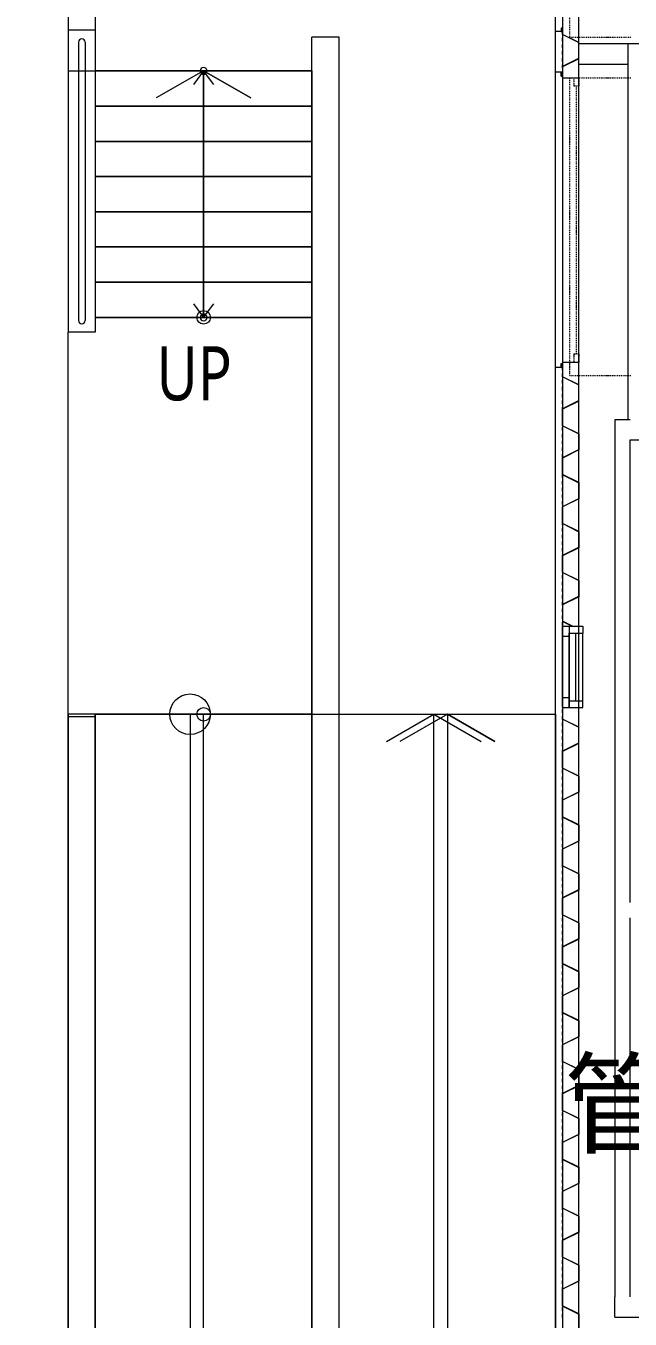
# Model space of a CAD drawing. Extents: x -76427 to 292734, y -42117 to 131250.
# Drawn here: x -4463 to 0, y 60434 to 69982 of the extents above; entities that cross this region are included whole.
import ezdxf
from ezdxf.enums import TextEntityAlignment as Align

# ---------------------------------------------------------------- set-up
doc = ezdxf.new("R2010")
doc.units = 0
doc.header["$LTSCALE"] = 10
for name, pattern in [('H12PL1$0$HIDDEN', [0.4, 0.3, -0.1]), ('H12PL1$0$JJP_虛線(退縮線、投影線、地下室範圍、非屬本工程、圖面分區)', [0.45, 0.3, -0.15]), ('H12PL1$0$點劃線', [1.340556, 0.635, -0.352778, 0, -0.352778]), ('XFM7P10ICA$0$H12PL1$0$HIDDEN', [0.4, 0.3, -0.1]), ('XFM7P10ICA$0$H12PL1$0$JJP_虛線(退縮線、投影線、地下室範圍、非屬本工程、圖面分區)', [0.45, 0.3, -0.15]), ('XFM7P10ICA$0$H12PL1$0$點劃線', [1.340556, 0.635, -0.352778, 0, -0.352778])]:
    doc.linetypes.add(name, pattern=pattern)
for name, color, linetype in [('H12PL1$0$A-STRS', 252, 'Continuous'), ('H12PL1$0$A-TEXT', 252, 'Continuous'), ('H12PL1$0$A-WALL-EX', 252, 'Continuous'), ('H12PL1$0$A-WALL-IN', 252, 'Continuous'), ('H12PL1$0$A-ZONE', 252, 'Continuous'), ('H12PL1$0$Door', 252, 'Continuous'), ('H12PL1$0$L10_14_HYOKI', 252, 'Continuous'), ('H12PL1$0$L10_14_RC Wall', 252, 'Continuous'), ('H12PL1$0$L10_14_SIAGE2', 252, 'Continuous'), ('H12PL1$0$L10_14_SUGATA3', 252, 'Continuous'), ('H12PL1$0$L10_14_SUGATA4', 252, 'Continuous'), ('H12PL1$0$L10_14_TATEGU1', 252, 'Continuous'), ('H12PL1$0$L10_14_TATEGU2', 252, 'Continuous'), ('H12PL1$0$S-SLAB-SHOW', 252, 'Continuous'), ('H12PL1$0$Window', 252, 'Continuous'), ('XFM7P10ICA$0$H12PL1$0$A-STRS', 252, 'Continuous'), ('XFM7P10ICA$0$H12PL1$0$A-WALL-EX', 252, 'Continuous'), ('XFM7P10ICA$0$H12PL1$0$A-WALL-IN', 252, 'Continuous'), ('XFM7P10ICA$0$H12PL1$0$Door', 252, 'Continuous'), ('XFM7P10ICA$0$H12PL1$0$Hattch', 252, 'Continuous'), ('XFM7P10ICA$0$H12PL1$0$L-ROAD', 252, 'Continuous'), ('XFM7P10ICA$0$H12PL1$0$Window', 252, 'Continuous')]:
    doc.layers.add(name, color=color, linetype=linetype)
doc.styles.add('H12PL1$0$Standard', font='', dxfattribs={"width": 0.8})
doc.styles.get('H12PL1$0$Standard').set_extended_font_data('Microsoft JhengHei')

# ---------------------------------------------------------------- blocks, each defined once
blk = doc.blocks.new('XFM7P10ICA$0$H12PL1')
at = {"layer": 'XFM7P10ICA$0$H12PL1$0$A-STRS', "lineweight": 0}
for p, q in [((-2350, 69650), (-3950, 69650)), ((-3950, 69650), (-3950, 67830)), ((-2350, 69650), (-3950, 69650)), ((-3950, 69650), (-3950, 69390)), ((-3150, 69390), (-3150, 69650)), ((-2350, 67830), (-2350, 69650)), ((-2350, 69390), (-2350, 69650)), ((-2350, 69390), (-3950, 69390)), ((-3950, 69390), (-3950, 69130)), ((-3950, 69390), (-2350, 69390)), ((-3150, 68090), (-3150, 69390)), ((-2350, 69130), (-2350, 69390)), ((-2350, 69130), (-3950, 69130)), ((-3950, 69130), (-3950, 68870)), ((-3950, 69130), (-2350, 69130)), ((-2350, 68870), (-2350, 69130)), ((-2350, 68870), (-3950, 68870)), ((-3950, 68870), (-3950, 68610)), ((-3950, 68870), (-2350, 68870)), ((-2350, 68610), (-2350, 68870)), ((-2350, 68610), (-3950, 68610)), ((-3950, 68610), (-3950, 68350)), ((-3950, 68610), (-2350, 68610)), ((-2350, 68350), (-2350, 68610)), ((-2350, 68350), (-3950, 68350)), ((-3950, 68350), (-3950, 68090)), ((-3950, 68350), (-2350, 68350)), ((-2350, 68090), (-2350, 68350)), ((-2350, 68090), (-3950, 68090)), ((-3950, 68090), (-3950, 67830)), ((-3950, 68090), (-2350, 68090)), ((-3150, 67830), (-3150, 68090)), ((-2350, 67830), (-2350, 68090)), ((-3225, 67930), (-3150, 67830)), ((-3150, 67830), (-3075, 67930)), ((-3950, 67830), (-2350, 67830)), ((-3950, 67830), (-2350, 67830))]:
    blk.add_line(p, q, dxfattribs=at)
at = {"layer": 'XFM7P10ICA$0$H12PL1$0$A-STRS', "lineweight": 0, "flags": 128}
blk.add_lwpolyline([(-3175, 69650, 1), (-3125, 69650, 1)], format="xyb", close=True, dxfattribs=at)
at = {"layer": 'XFM7P10ICA$0$H12PL1$0$A-WALL-EX', "linetype": 'XFM7P10ICA$0$H12PL1$0$JJP_虛線(退縮線、投影線、地下室範圍、非屬本工程、圖面分區)', "lineweight": 0}
blk.add_line((-500, 82879.97), (-500, -2529.97), dxfattribs=at)
at = {"layer": 'XFM7P10ICA$0$H12PL1$0$A-WALL-EX', "lineweight": 0}
for p, q in [((-500, 69600), (-380, 69600)), ((-500, 67500), (-380, 67500)), ((-500, 65550), (-380, 65550)), ((-500, 65550), (-500, 64950)), ((-380, 64950), (-380, 65550)), ((-500, 64950), (-380, 64950))]:
    blk.add_line(p, q, dxfattribs=at)
at = {"layer": 'XFM7P10ICA$0$H12PL1$0$A-WALL-EX', "linetype": 'XFM7P10ICA$0$H12PL1$0$JJP_虛線(退縮線、投影線、地下室範圍、非屬本工程、圖面分區)', "lineweight": 0, "flags": 128}
for points in [[(-500.03, 83000), (-500.03, -2650)], [(-380, -2529.97), (-380, 82879.97)]]:
    blk.add_lwpolyline(points, dxfattribs=at)
at = {"layer": 'XFM7P10ICA$0$H12PL1$0$A-WALL-EX', "lineweight": 0, "flags": 128}
for points in [[(-500, 70000), (-500, 69600)], [(-380, 69600), (-380, 70000)], [(-500, 67500), (-500, 65550)], [(-380, 65550), (-380, 67500)], [(-500, 64950), (-500, 55850)], [(-380, 55850), (-380, 64950)]]:
    blk.add_lwpolyline(points, dxfattribs=at)
at = {"layer": 'XFM7P10ICA$0$H12PL1$0$A-WALL-IN', "lineweight": 0, "flags": 128}
for points in [[(-18, 69850), (-18, 69700)], [(3444, 69850), (-18, 69850)], [(-18, 69700), (-18, 67075)], [(0, 67075), (-112.5, 67075)], [(-112.5, 67075), (-112.5, 60600)], [(0, 66925), (794, 66925)], [(0, 63510), (0, 66925)], [(0, 60600), (0, 63397.5)], [(-112.5, 60450), (-112.5, 60600)], [(-112.5, 60450), (9385, 60450)]]:
    blk.add_lwpolyline(points, dxfattribs=at)
at = {"layer": 'XFM7P10ICA$0$H12PL1$0$Door', "linetype": 'XFM7P10ICA$0$H12PL1$0$點劃線', "lineweight": 0}
for p, q in [((-446, 69900), (-446, 74000)), ((-446, 69900), (4, 69900)), ((-446, 69600), (4, 69600)), ((-446, 67400), (-446, 69600)), ((-416, 69600), (-416, 69540)), ((-416, 69540), (-380, 69540)), ((-398, 69540), (-398, 67560)), ((-380, 69600), (-380, 69540)), ((-416, 67560), (-416, 67500)), ((-416, 67560), (-380, 67560)), ((-380, 67560), (-380, 67500)), ((-416, 67500), (-380, 67500)), ((-446, 67400), (4, 67400))]:
    blk.add_line(p, q, dxfattribs=at)
at = {"layer": 'XFM7P10ICA$0$H12PL1$0$Hattch', "lineweight": 0}
for p, q in [((-498.32, 70000), (-498.32, 69918.71)), ((-381.68, 69858.51), (-500, 69917.67)), ((-380, 69859.55), (-498.32, 69918.71)), ((-381.68, 69858.51), (-381.68, 69740.59)), ((-381.68, 69740.59), (-500, 69681.43)), ((-380, 69739.55), (-498.32, 69680.39)), ((-498.32, 69679.35), (-498.32, 69600)), ((-498.32, 67500), (-498.32, 67391.44)), ((-381.68, 67331.24), (-500, 67390.4)), ((-380, 67332.28), (-498.32, 67391.44)), ((-381.68, 67331.24), (-381.68, 67213.32)), ((-381.68, 67213.32), (-500, 67154.16)), ((-500, 67029.37), (-500, 67153.12)), ((-380, 67212.28), (-498.32, 67153.12)), ((-498.32, 67152.08), (-498.32, 67030.4)), ((-381.68, 66970.21), (-500, 67029.37)), ((-380, 66971.24), (-498.32, 67030.4)), ((-381.68, 66970.21), (-381.68, 66852.28)), ((-380, 66971.24), (-380, 66851.24)), ((-381.68, 66852.28), (-500, 66793.12)), ((-380, 66851.24), (-498.32, 66792.08)), ((-500, 66668.33), (-500, 66792.08)), ((-498.32, 66791.05), (-498.32, 66669.37)), ((-381.68, 66609.17), (-500, 66668.33)), ((-380, 66610.21), (-498.32, 66669.37)), ((-381.68, 66609.17), (-381.68, 66491.24)), ((-380, 66610.21), (-380, 66490.21)), ((-381.68, 66491.24), (-500, 66432.08)), ((-380, 66490.21), (-498.32, 66431.05)), ((-500, 66307.29), (-500, 66431.05)), ((-498.32, 66430.01), (-498.32, 66308.33)), ((-381.68, 66248.13), (-500, 66307.29)), ((-380, 66249.17), (-498.32, 66308.33)), ((-381.68, 66248.13), (-381.68, 66130.21)), ((-380, 66249.17), (-380, 66129.17)), ((-381.68, 66130.21), (-500, 66071.05)), ((-380, 66129.17), (-498.32, 66070.01)), ((-500, 65946.25), (-500, 66070.01)), ((-498.32, 66068.97), (-498.32, 65947.29)), ((-381.68, 65887.09), (-500, 65946.25)), ((-380, 65888.13), (-498.32, 65947.29)), ((-381.68, 65887.09), (-381.68, 65769.17)), ((-380, 65888.13), (-380, 65768.13)), ((-381.68, 65769.17), (-500, 65710.01)), ((-380, 65768.13), (-498.32, 65708.97)), ((-498.32, 65707.93), (-498.32, 65586.25)), ((-429.57, 65550), (-500, 65585.21)), ((-425.82, 65550), (-498.32, 65586.25)), ((-498.32, 64950), (-498.32, 64864.18)), ((-381.68, 64803.98), (-500, 64863.14)), ((-380, 64805.02), (-498.32, 64864.18)), ((-381.68, 64803.98), (-381.68, 64686.05)), ((-381.68, 64686.05), (-500, 64626.89)), ((-380, 64685.02), (-498.32, 64625.86)), ((-500, 64502.1), (-500, 64625.86)), ((-498.32, 64624.82), (-498.32, 64503.14)), ((-381.68, 64442.94), (-500, 64502.1)), ((-380, 64443.98), (-498.32, 64503.14)), ((-381.68, 64442.94), (-381.68, 64325.02)), ((-380, 64443.98), (-380, 64323.98)), ((-381.68, 64325.02), (-500, 64265.86)), ((-500, 64141.06), (-500, 64264.82)), ((-380, 64323.98), (-498.32, 64264.82)), ((-498.32, 64263.78), (-498.32, 64142.1)), ((-381.68, 64081.9), (-500, 64141.06)), ((-380, 64082.94), (-498.32, 64142.1)), ((-381.68, 64081.9), (-381.68, 63963.98)), ((-380, 64082.94), (-380, 63962.94)), ((-381.68, 63963.98), (-500, 63904.82)), ((-500, 63780.02), (-500, 63903.78)), ((-380, 63962.94), (-498.32, 63903.78)), ((-498.32, 63902.74), (-498.32, 63781.06)), ((-381.68, 63720.86), (-500, 63780.02)), ((-380, 63721.9), (-498.32, 63781.06)), ((-381.68, 63720.86), (-381.68, 63602.94)), ((-380, 63721.9), (-380, 63601.9)), ((-381.68, 63602.94), (-500, 63543.78)), ((-380, 63601.9), (-498.32, 63542.74)), ((-500, 63418.98), (-500, 63542.74)), ((-498.32, 63541.7), (-498.32, 63420.02)), ((-381.68, 63359.82), (-500, 63418.98)), ((-380, 63360.86), (-498.32, 63420.02)), ((-381.68, 63359.82), (-381.68, 63241.9)), ((-380, 63360.86), (-380, 63240.86)), ((-381.68, 63241.9), (-500, 63182.74)), ((-380, 63240.86), (-498.32, 63181.7)), ((-500, 63057.95), (-500, 63181.7)), ((-498.32, 63180.66), (-498.32, 63058.98)), ((-381.68, 62998.79), (-500, 63057.95)), ((-380, 62999.82), (-498.32, 63058.98)), ((-381.68, 62998.79), (-381.68, 62880.86)), ((-380, 62999.82), (-380, 62879.82)), ((-381.68, 62880.86), (-500, 62821.7)), ((-380, 62879.82), (-498.32, 62820.66)), ((-500, 62696.91), (-500, 62820.66)), ((-498.32, 62819.63), (-498.32, 62697.95)), ((-381.68, 62637.75), (-500, 62696.91)), ((-380, 62638.79), (-498.32, 62697.95)), ((-381.68, 62637.75), (-381.68, 62519.82)), ((-380, 62638.79), (-380, 62518.79)), ((-381.68, 62519.82), (-500, 62460.66)), ((-500, 62335.87), (-500, 62459.63)), ((-380, 62518.79), (-498.32, 62459.63)), ((-498.32, 62458.59), (-498.32, 62336.91)), ((-381.68, 62276.71), (-500, 62335.87)), ((-380, 62277.75), (-498.32, 62336.91)), ((-381.68, 62276.71), (-381.68, 62158.79)), ((-380, 62277.75), (-380, 62157.75)), ((-381.68, 62158.79), (-500, 62099.63)), ((-500, 61974.83), (-500, 62098.59)), ((-380, 62157.75), (-498.32, 62098.59)), ((-498.32, 62097.55), (-498.32, 61975.87)), ((-381.68, 61915.67), (-500, 61974.83)), ((-380, 61916.71), (-498.32, 61975.87)), ((-381.68, 61915.67), (-381.68, 61797.75)), ((-380, 61916.71), (-380, 61796.71)), ((-381.68, 61797.75), (-500, 61738.59)), ((-380, 61796.71), (-498.32, 61737.55)), ((-500, 61613.79), (-500, 61737.55)), ((-498.32, 61736.51), (-498.32, 61614.83)), ((-381.68, 61554.63), (-500, 61613.79)), ((-380, 61555.67), (-498.32, 61614.83)), ((-381.68, 61554.63), (-381.68, 61436.71)), ((-380, 61555.67), (-380, 61435.67)), ((-381.68, 61436.71), (-500, 61377.55)), ((-380, 61435.67), (-498.32, 61376.51)), ((-500, 61252.75), (-500, 61376.51)), ((-498.32, 61375.47), (-498.32, 61253.79)), ((-381.68, 61193.59), (-500, 61252.75)), ((-380, 61194.63), (-498.32, 61253.79)), ((-381.68, 61193.59), (-381.68, 61075.67)), ((-380, 61194.63), (-380, 61074.63)), ((-381.68, 61075.67), (-500, 61016.51)), ((-500, 60891.72), (-500, 61015.47)), ((-380, 61074.63), (-498.32, 61015.47)), ((-498.32, 61014.43), (-498.32, 60892.75)), ((-381.68, 60832.56), (-500, 60891.72)), ((-380, 60833.59), (-498.32, 60892.75)), ((-381.68, 60832.56), (-381.68, 60714.63)), ((-380, 60833.59), (-380, 60713.59)), ((-381.68, 60714.63), (-500, 60655.47)), ((-500, 60530.68), (-500, 60654.43)), ((-380, 60713.59), (-498.32, 60654.43)), ((-498.32, 60653.4), (-498.32, 60531.72)), ((-381.68, 60471.52), (-500, 60530.68)), ((-380, 60472.56), (-498.32, 60531.72)), ((-381.68, 60471.52), (-381.68, 60353.59)), ((-380, 60472.56), (-380, 60352.56))]:
    blk.add_line(p, q, dxfattribs=at)
at = {"layer": 'XFM7P10ICA$0$H12PL1$0$L-ROAD', "lineweight": 0, "flags": 128}
blk.add_lwpolyline([(250600, 106000), (18950, 106000, -0.4142136), (17450, 107500), (2450, 107500.37), (-15800, 107500.37), (-15800, 340), (-550, 340), (-550, 83050), (17450, 83050), (17450, 91750), (18050, 91750), (18050, 90550), (68100, 90550), (68100, 93810), (77100, 93810), (77100, 90550), (77400, 90550), (77400, 99500), (127200, 99500), (127200, 90500), (151200, 90500)], format="xyb", dxfattribs=at)
at = {"layer": 'XFM7P10ICA$0$H12PL1$0$Window', "lineweight": 0}
for p, q in [((-450, 65550), (-350, 65550)), ((-450, 65550), (-450, 65500)), ((-450, 65000), (-450, 65500)), ((-450, 65500), (-350, 65500)), ((-350, 65550), (-350, 65500)), ((-350, 65000), (-350, 65500)), ((-450, 65000), (-350, 65000)), ((-450, 64950), (-450, 65000)), ((-450, 64950), (-350, 64950)), ((-350, 64950), (-350, 65000))]:
    blk.add_line(p, q, dxfattribs=at)
at = {"layer": 'XFM7P10ICA$0$H12PL1$0$Window', "linetype": 'XFM7P10ICA$0$H12PL1$0$HIDDEN', "lineweight": 0}
blk.add_line((-400, 65000), (-400, 65500), dxfattribs=at)
blk = doc.blocks.new('XFM7P10ICA')
blk.add_blockref('XFM7P10ICA$0$H12PL1', (0, 0))
blk = doc.blocks.new('H12PL1')
at = {"layer": 'H12PL1$0$A-STRS', "lineweight": 0}
for p, q in [((-2350, 69650), (-3950, 69650)), ((-3950, 69650), (-3950, 67830)), ((-2350, 69650), (-3950, 69650)), ((-3950, 69650), (-3950, 69390)), ((-3150, 69650), (-3225, 69550)), ((-3150, 69390), (-3150, 69650)), ((-3075, 69550), (-3150, 69650)), ((-2350, 67830), (-2350, 69650)), ((-2350, 69390), (-2350, 69650)), ((-2350, 69390), (-3950, 69390)), ((-3950, 69390), (-3950, 69130)), ((-3950, 69390), (-2350, 69390)), ((-3150, 68090), (-3150, 69390)), ((-2350, 69130), (-2350, 69390)), ((-2350, 69130), (-3950, 69130)), ((-3950, 69130), (-3950, 68870)), ((-3950, 69130), (-2350, 69130)), ((-2350, 68870), (-2350, 69130)), ((-2350, 68870), (-3950, 68870)), ((-3950, 68870), (-3950, 68610)), ((-3950, 68870), (-2350, 68870)), ((-2350, 68610), (-2350, 68870)), ((-2350, 68610), (-3950, 68610)), ((-3950, 68610), (-3950, 68350)), ((-3950, 68610), (-2350, 68610)), ((-2350, 68350), (-2350, 68610)), ((-2350, 68350), (-3950, 68350)), ((-3950, 68350), (-3950, 68090)), ((-3950, 68350), (-2350, 68350)), ((-2350, 68090), (-2350, 68350)), ((-2350, 68090), (-3950, 68090)), ((-3950, 68090), (-3950, 67830)), ((-3950, 68090), (-2350, 68090)), ((-3150, 67830), (-3150, 68090)), ((-2350, 67830), (-2350, 68090)), ((-3950, 67830), (-2350, 67830)), ((-3950, 67830), (-2350, 67830))]:
    blk.add_line(p, q, dxfattribs=at)
at = {"layer": 'H12PL1$0$A-STRS', "lineweight": 0, "flags": 128}
blk.add_lwpolyline([(-3125, 67830, 1), (-3175, 67830, 1)], format="xyb", close=True, dxfattribs=at)
at = {"layer": 'H12PL1$0$A-WALL-EX', "linetype": 'H12PL1$0$JJP_虛線(退縮線、投影線、地下室範圍、非屬本工程、圖面分區)', "lineweight": 0}
blk.add_line((-500, 82879.97), (-500, -2529.97), dxfattribs=at)
at = {"layer": 'H12PL1$0$A-WALL-EX', "lineweight": 0}
for p, q in [((-500, 69600), (-380, 69600)), ((-500, 67500), (-380, 67500)), ((-500, 65550), (-500, 64950)), ((-380, 64950), (-380, 65550))]:
    blk.add_line(p, q, dxfattribs=at)
at = {"layer": 'H12PL1$0$A-WALL-EX', "linetype": 'H12PL1$0$JJP_虛線(退縮線、投影線、地下室範圍、非屬本工程、圖面分區)', "lineweight": 0, "flags": 128}
for points in [[(-500.03, 83000), (-500.03, -2650)], [(-380, -2529.97), (-380, 82879.97)]]:
    blk.add_lwpolyline(points, dxfattribs=at)
at = {"layer": 'H12PL1$0$A-WALL-EX', "lineweight": 0, "flags": 128}
for points in [[(-500, 70000), (-500, 69600)], [(-380, 69600), (-380, 70000)], [(-500, 67500), (-500, 65550)], [(-380, 65550), (-380, 67500)], [(-500, 64950), (-500, 55850)], [(-380, 55850), (-380, 64950)]]:
    blk.add_lwpolyline(points, dxfattribs=at)
at = {"layer": 'H12PL1$0$A-WALL-IN', "lineweight": 0, "flags": 128}
for points in [[(3444, 69850), (-380, 69850)], [(-380, 69700), (-380, 69850)], [(-380, 69700), (-18, 69700)], [(-18, 69700), (-18, 67075)], [(0, 67075), (-112.5, 67075)], [(-112.5, 67075), (-112.5, 60600)], [(-112.5, 60450), (-112.5, 60600)], [(-112.5, 60450), (9385, 60450)]]:
    blk.add_lwpolyline(points, dxfattribs=at)
at = {"layer": 'H12PL1$0$Door', "linetype": 'H12PL1$0$點劃線', "lineweight": 0}
for p, q in [((-446, 69900), (-446, 74000)), ((-446, 69900), (4, 69900)), ((-446, 69600), (4, 69600)), ((-446, 67400), (-446, 69600)), ((-416, 69600), (-416, 69540)), ((-416, 69540), (-380, 69540)), ((-398, 69540), (-398, 67560)), ((-380, 69600), (-380, 69540)), ((-416, 67560), (-416, 67500)), ((-416, 67560), (-380, 67560)), ((-380, 67560), (-380, 67500)), ((-416, 67500), (-380, 67500)), ((-446, 67400), (4, 67400))]:
    blk.add_line(p, q, dxfattribs=at)
at = {"layer": 'H12PL1$0$L10_14_HYOKI', "lineweight": 0, "flags": 128}
for points in [[(-3150, 69650), (-2800, 69450), (-3150, 69650), (-3500, 69450)], [(-3150, 69650), (-3150, 67830)], [(-1350, 64900), (-1350, 55000), (-3150, 55000), (-3150, 64900)], [(-1350, 64900), (-1000, 64700), (-1350, 64900), (-1700, 64700)]]:
    blk.add_lwpolyline(points, dxfattribs=at)
at = {"layer": 'H12PL1$0$L10_14_HYOKI', "lineweight": 0}
for centre in [(-3150, 67830), (-3150, 64900)]:
    blk.add_circle(centre, 50, dxfattribs=at)
at = {"layer": 'H12PL1$0$L10_14_RC Wall', "lineweight": 0}
blk.add_line((-3950, 69050), (-3950, 68950), dxfattribs=at)
at = {"layer": 'H12PL1$0$L10_14_SIAGE2', "lineweight": 0, "flags": 128}
for points in [[(-500, 69918.7), (-500, 69943.5)], [(-500, 69869.1), (-500, 69893.9)], [(-500, 69819.5), (-500, 69844.3)], [(-500, 69769.9), (-500, 69794.7)], [(-500, 69720.3), (-500, 69745.1)], [(-500, 69670.7), (-500, 69695.5)], [(-500, 67440.4), (-500, 67460)], [(-500, 67390.8), (-500, 67415.6)], [(-500, 67341.2), (-500, 67366)], [(-500, 67291.6), (-500, 67316.4)], [(-500, 67242), (-500, 67266.8)], [(-500, 67192.4), (-500, 67217.2)], [(-500, 67142.8), (-500, 67167.6)], [(-500, 67093.2), (-500, 67118)], [(-500, 67043.6), (-500, 67068.4)], [(-500, 66994), (-500, 67018.8)], [(-500, 66944.4), (-500, 66969.2)], [(-500, 66894.8), (-500, 66919.6)], [(-500, 66845.2), (-500, 66870)], [(-500, 66795.6), (-500, 66820.4)], [(-500, 66746), (-500, 66770.8)], [(-500, 66696.4), (-500, 66721.2)], [(-500, 66646.8), (-500, 66671.6)], [(-500, 66597.2), (-500, 66622)], [(-500, 66547.6), (-500, 66572.4)], [(-500, 66498), (-500, 66522.8)], [(-500, 66448.4), (-500, 66473.2)], [(-500, 66398.8), (-500, 66423.6)], [(-500, 66349.2), (-500, 66374)], [(-500, 66299.6), (-500, 66324.4)], [(-500, 66250), (-500, 66274.8)], [(-500, 66200.4), (-500, 66225.2)], [(-500, 66150.8), (-500, 66175.6)], [(-500, 66101.2), (-500, 66126)], [(-500, 66051.6), (-500, 66076.4)], [(-500, 66002), (-500, 66026.8)], [(-500, 65952.4), (-500, 65977.2)], [(-500, 65902.8), (-500, 65927.6)], [(-500, 65853.2), (-500, 65878)], [(-500, 65803.6), (-500, 65828.4)], [(-500, 65754), (-500, 65778.8)], [(-500, 65704.4), (-500, 65729.2)], [(-500, 65654.8), (-500, 65679.6)], [(-500, 65605.2), (-500, 65630)], [(-500, 65555.6), (-500, 65580.4)], [(-500, 65506), (-500, 65530.8)], [(-500, 65456.4), (-500, 65481.2)], [(-500, 65406.8), (-500, 65431.6)], [(-500, 65357.2), (-500, 65382)], [(-500, 65307.6), (-500, 65332.4)], [(-500, 65258), (-500, 65282.8)], [(-500, 65208.4), (-500, 65233.2)], [(-500, 65173.3), (-500, 65158.8), (-500, 65183.6)], [(-500, 65109.2), (-500, 65134)], [(-500, 65059.6), (-500, 65084.4)], [(-500, 65010), (-500, 65034.8)], [(-500, 64960.4), (-500, 64985.2)], [(-500, 64910.8), (-500, 64935.6)], [(-500, 64861.2), (-500, 64886)], [(-500, 64811.6), (-500, 64836.4)], [(-500, 64762), (-500, 64786.8)], [(-500, 64712.4), (-500, 64737.2)], [(-500, 64662.8), (-500, 64687.6)], [(-500, 64613.2), (-500, 64638)], [(-500, 64563.6), (-500, 64588.4)], [(-500, 64514), (-500, 64538.8)], [(-500, 64464.4), (-500, 64489.2)], [(-500, 64414.8), (-500, 64439.6)], [(-500, 64365.2), (-500, 64390)], [(-500, 64315.6), (-500, 64340.4)], [(-500, 64266), (-500, 64290.8)], [(-500, 64216.4), (-500, 64241.2)], [(-500, 64166.8), (-500, 64191.6)], [(-500, 64117.2), (-500, 64142)], [(-500, 64067.6), (-500, 64092.4)], [(-500, 64018), (-500, 64042.8)], [(-500, 63968.4), (-500, 63993.2)], [(-500, 63918.8), (-500, 63943.6)], [(-500, 63869.2), (-500, 63894)], [(-500, 63819.6), (-500, 63844.4)], [(-500, 63770), (-500, 63794.8)], [(-500, 63720.4), (-500, 63745.2)], [(-500, 63670.8), (-500, 63695.6)], [(-500, 63621.2), (-500, 63646)], [(-500, 63571.6), (-500, 63596.4)], [(-500, 63522), (-500, 63546.8)], [(-500, 63472.4), (-500, 63497.2)], [(-500, 63422.8), (-500, 63447.6)], [(-500, 63373.2), (-500, 63398)], [(-500, 63323.6), (-500, 63348.4)], [(-500, 63274), (-500, 63298.8)], [(-500, 63224.4), (-500, 63249.2)], [(-500, 63174.8), (-500, 63199.6)], [(-500, 63125.2), (-500, 63150)], [(-500, 63075.6), (-500, 63100.4)], [(-500, 63026), (-500, 63050.8)], [(-500, 62976.4), (-500, 63001.2)], [(-500, 62926.8), (-500, 62951.6)], [(-500, 62877.2), (-500, 62902)], [(-500, 62827.6), (-500, 62852.4)], [(-500, 62778), (-500, 62802.8)], [(-500, 62728.4), (-500, 62753.2)], [(-500, 62678.8), (-500, 62703.6)], [(-500, 62629.2), (-500, 62654)], [(-500, 62579.6), (-500, 62604.4)], [(-500, 62530), (-500, 62554.8)], [(-500, 62480.4), (-500, 62505.2)], [(-500, 62430.8), (-500, 62455.6)], [(-500, 62381.2), (-500, 62406)], [(-500, 62331.6), (-500, 62356.4)], [(-500, 62282), (-500, 62306.8)], [(-500, 62232.4), (-500, 62257.2)], [(-500, 62182.8), (-500, 62207.6)], [(-500, 62133.2), (-500, 62158)], [(-500, 62083.6), (-500, 62108.4)], [(-500, 62034), (-500, 62058.8)], [(-500, 61984.4), (-500, 62009.2)], [(-500, 61934.8), (-500, 61959.6)], [(-500, 61885.2), (-500, 61910)], [(-500, 61835.6), (-500, 61860.4)], [(-500, 61786), (-500, 61810.8)], [(-500, 61736.4), (-500, 61761.2)], [(-500, 61686.8), (-500, 61711.6)], [(-500, 61637.2), (-500, 61662)], [(-500, 61587.6), (-500, 61612.4)], [(-500, 61538), (-500, 61562.8)], [(-500, 61488.4), (-500, 61513.2)], [(-500, 61438.8), (-500, 61463.6)], [(-500, 61389.2), (-500, 61414)], [(-500, 61339.6), (-500, 61364.4)], [(-500, 61290), (-500, 61314.8)], [(-500, 61240.4), (-500, 61265.2)], [(-500, 61190.8), (-500, 61215.6)], [(-500, 61141.2), (-500, 61166)], [(-500, 61091.6), (-500, 61116.4)], [(-500, 61042), (-500, 61066.8)], [(-500, 60992.4), (-500, 61017.2)], [(-500, 60942.8), (-500, 60967.6)], [(-500, 60893.2), (-500, 60918)], [(-500, 60843.6), (-500, 60868.4)], [(-500, 60794), (-500, 60818.8)], [(-500, 60744.4), (-500, 60769.2)], [(-500, 60694.8), (-500, 60719.6)], [(-500, 60645.2), (-500, 60670)], [(-500, 60595.6), (-500, 60620.4)], [(-500, 60546), (-500, 60570.8)], [(-500, 60496.4), (-500, 60521.2)], [(-500, 60446.8), (-500, 60471.6)]]:
    blk.add_lwpolyline(points, dxfattribs=at)
at = {"layer": 'H12PL1$0$L10_14_SUGATA3', "lineweight": 0}
for p, q in [((-4150, 75300), (-4150, 67720)), ((-3950, 75050), (-3950, 67720)), ((-3950, 69950), (-4150, 69950)), ((-3950, 69950), (-3950, 67720)), ((-2350, 56000), (-2350, 69900)), ((-2150, 69900), (-2350, 69900)), ((-2150, 56020), (-2150, 69900)), ((-4074.3, 69862.5), (-4074.3, 67807.5)), ((-4025.7, 69862.5), (-4025.7, 67807.5)), ((-2350, 69650), (-3950, 69650)), ((-550, 67460), (-550, 69640)), ((-2350, 69390), (-3950, 69390)), ((-2350, 69130), (-3950, 69130)), ((-2350, 68870), (-3950, 68870)), ((-2350, 68610), (-3950, 68610)), ((-2350, 68350), (-3950, 68350)), ((-2350, 68090), (-3950, 68090)), ((-2350, 67830), (-3950, 67830)), ((-4150, 64880), (-4150, 67720)), ((-3950, 67720), (-4150, 67720)), ((-3950, 64880), (-4150, 64880)), ((-4150, 53820), (-4150, 64880)), ((-3950, 54020), (-3950, 64880))]:
    blk.add_line(p, q, dxfattribs=at)
at = {"layer": 'H12PL1$0$L10_14_SUGATA3', "lineweight": 0, "flags": 128}
for points in [[(-2350, 64900), (-2350, 56000), (-3950, 56000), (-3950, 64900)], [(-2350, 64900), (-2350, 56000), (-3950, 56000), (-3950, 64900)], [(-550, 64900), (-550, 56000), (-2150, 56000), (-2150, 64900)]]:
    blk.add_lwpolyline(points, close=True, dxfattribs=at)
at = {"layer": 'H12PL1$0$L10_14_SUGATA3', "lineweight": 0}
for centre, start, end in [((-4050, 69862.5), 0, 180), ((-4050, 67807.5), 180, 0)]:
    blk.add_arc(centre, 24.3, start, end, dxfattribs=at)
at = {"layer": 'H12PL1$0$L10_14_SUGATA4', "lineweight": 0}
for p, q in [((-550, 69640), (-550, 69940)), ((-500, 69940), (-550, 69940)), ((-510, 69640), (-550, 69640)), ((-550, 53800), (-550, 67460)), ((-510, 67460), (-550, 67460))]:
    blk.add_line(p, q, dxfattribs=at)
at = {"layer": 'H12PL1$0$L10_14_TATEGU1', "lineweight": 0, "flags": 128}
blk.add_lwpolyline([(-500, 69965), (-510, 69965), (-510, 69940), (-500, 69940)], dxfattribs=at)
at = {"layer": 'H12PL1$0$L10_14_TATEGU2', "lineweight": 0, "flags": 128}
for points in [[(-500, 69640), (-510, 69640), (-510, 69610), (-500, 69610)], [(-500, 69611.5), (-508.5, 69611.5), (-508.5, 69638.5), (-500, 69638.5)], [(-500, 67460), (-510, 67460), (-510, 67490), (-500, 67490)], [(-500, 67488.5), (-508.5, 67488.5), (-508.5, 67461.5), (-500, 67461.5)]]:
    blk.add_lwpolyline(points, dxfattribs=at)
at = {"layer": 'H12PL1$0$S-SLAB-SHOW', "lineweight": 0}
for p, q in [((-2350, 64900), (-4150, 64900)), ((-4150, 64900), (-4150, 56000)), ((-3950, 64900), (-3950, 56000)), ((-3250, 64900), (-3250, 56000)), ((-2350, 64900), (-550, 64900)), ((-2350, 56000), (-2350, 64900)), ((-2350, 64900), (-2350, 56000)), ((-2150, 56000), (-2150, 64900)), ((-1800, 64700), (-1450, 64900)), ((-1450, 56000), (-1450, 64900)), ((-1450, 64900), (-1100, 64700)), ((-550, 56000), (-550, 64900))]:
    blk.add_line(p, q, dxfattribs=at)
at = {"layer": 'H12PL1$0$S-SLAB-SHOW', "lineweight": 0, "flags": 128}
blk.add_lwpolyline([(-2350, 64900), (-550, 64900), (-550, 75300), (-4150, 75300), (-4150, 69650), (-2350, 69650)], close=True, dxfattribs=at)
blk.add_lwpolyline([(-3250, 64750, -1), (-3250, 65050, -1)], format="xyb", close=True, dxfattribs=at)
at = {"layer": 'H12PL1$0$Window', "lineweight": 0}
for p, q in [((-500, 64950), (-500, 65550)), ((-500, 65475), (-500, 65550)), ((-500, 65550), (-450, 65550)), ((-500, 65550), (-450, 65550)), ((-450, 65550), (-450, 65475)), ((-450, 65550), (-380, 65550)), ((-450, 65550), (-350, 65550)), ((-450, 65550), (-450, 65500)), ((-450, 65000), (-450, 65500)), ((-450, 65500), (-350, 65500)), ((-380, 64950), (-380, 65550)), ((-350, 65550), (-350, 65500)), ((-350, 65000), (-350, 65500)), ((-450, 65475), (-500, 65475)), ((-500, 65025), (-500, 65475)), ((-450, 65475), (-450, 65025)), ((-500, 64950), (-500, 65025)), ((-500, 65025), (-450, 65025)), ((-450, 65025), (-450, 64950)), ((-500, 64950), (-450, 64950)), ((-500, 64950), (-450, 64950)), ((-450, 65000), (-350, 65000)), ((-450, 64950), (-450, 65000)), ((-450, 64950), (-380, 64950)), ((-450, 64950), (-350, 64950)), ((-350, 64950), (-350, 65000))]:
    blk.add_line(p, q, dxfattribs=at)
at = {"layer": 'H12PL1$0$Window', "linetype": 'H12PL1$0$HIDDEN', "lineweight": 0}
blk.add_line((-400, 65000), (-400, 65500), dxfattribs=at)
at = {"layer": 'H12PL1$0$A-TEXT', "linetype": 'Continuous', "lineweight": 0, "insert": (-3497.68, 67414.54), "char_height": 400, "attachment_point": 4, "style": 'H12PL1$0$Standard'}
blk.add_mtext('\\A1;UP', dxfattribs=at)
at = {"layer": 'H12PL1$0$A-ZONE', "style": 'H12PL1$0$Standard'}
blk.add_text('管道間', height=600, dxfattribs=at).set_placement((737.5, 62321.3), align=Align.TOP_CENTER)

msp = doc.modelspace()

# ---------------------------------------------------------------- block references
msp.add_blockref('XFM7P10ICA', (0, 0))

# ---------------------------------------------------------------- next in the draw order: block references
msp.add_blockref('H12PL1', (0, 0))

doc.saveas('drawing.dxf')
